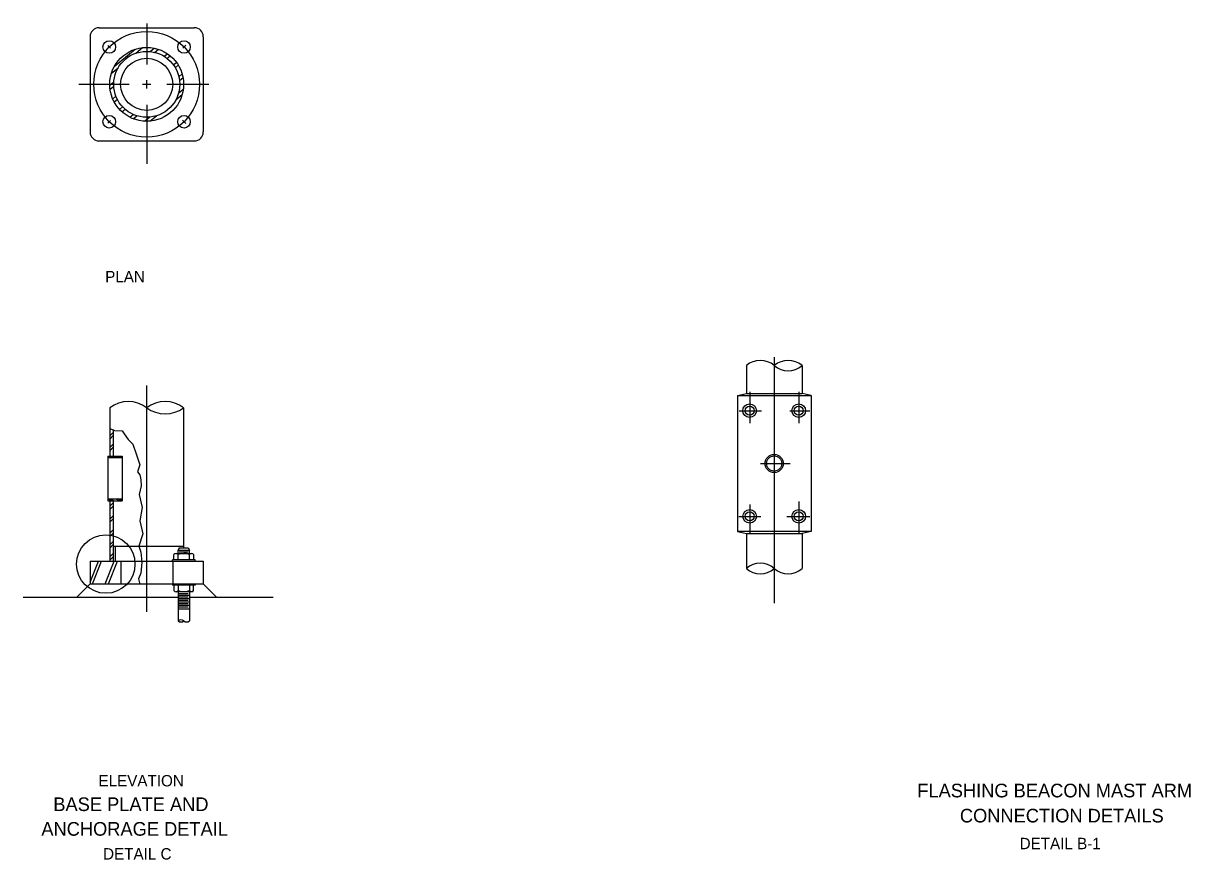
# Model space of a CAD drawing. Extents: x -653 to -629.3, y 504.7 to 514.2.
# Drawn here: x -652.97 to -640.09, y 504.93 to 514.16 of the extents above; entities that cross this region are included whole.
import ezdxf

# ---------------------------------------------------------------- set-up
doc = ezdxf.new("R2010")
doc.units = 0
doc.layers.add('es_DETAIL', color=7, linetype='Continuous')
doc.layers.add('es_NO-PLOT', color=7, linetype='Continuous')

msp = doc.modelspace()

# ---------------------------------------------------------------- linework, layer by layer
at = {"layer": 'es_DETAIL'}
for p, q in [((-651.606, 514.158), (-651.606, 513.703)), ((-652.231, 514.01), (-652.231, 512.96)), ((-652.131, 514.11), (-651.081, 514.11)), ((-650.981, 514.01), (-650.981, 512.96)), ((-652.035, 513.914), (-652.004, 513.883)), ((-651.964, 513.681), (-651.732, 513.873)), ((-651.726, 513.828), (-651.652, 513.89)), ((-651.567, 513.847), (-651.522, 513.884)), ((-651.518, 513.838), (-651.477, 513.872)), ((-651.208, 513.883), (-651.173, 513.918)), ((-651.414, 513.794), (-651.378, 513.823)), ((-651.382, 513.771), (-651.347, 513.8)), ((-651.312, 513.699), (-651.278, 513.727)), ((-651.996, 513.606), (-651.921, 513.668)), ((-651.291, 513.667), (-651.257, 513.696)), ((-651.252, 513.569), (-651.215, 513.6)), ((-652.355, 513.485), (-651.801, 513.485)), ((-652.014, 513.477), (-651.969, 513.514)), ((-651.652, 513.485), (-651.561, 513.485)), ((-651.606, 513.439), (-651.606, 513.53)), ((-651.385, 513.485), (-650.921, 513.485)), ((-651.245, 513.527), (-651.205, 513.559)), ((-652.01, 513.431), (-651.969, 513.465)), ((-651.981, 513.325), (-651.946, 513.354)), ((-651.285, 513.314), (-651.214, 513.373)), ((-651.256, 513.387), (-651.202, 513.432)), ((-651.964, 513.29), (-651.93, 513.318)), ((-651.905, 513.208), (-651.872, 513.236)), ((-651.606, 513.259), (-651.606, 512.609)), ((-652.036, 513.055), (-652.006, 513.085)), ((-651.879, 513.181), (-651.844, 513.21)), ((-651.793, 513.122), (-651.755, 513.153)), ((-651.754, 513.105), (-651.715, 513.138)), ((-651.63, 513.078), (-651.576, 513.122)), ((-651.57, 513.079), (-651.499, 513.137)), ((-651.21, 513.089), (-651.173, 513.052)), ((-652.131, 512.86), (-651.081, 512.86)), ((-644.99, 510.381), (-644.99, 510.072)), ((-644.375, 510.381), (-644.375, 510.072)), ((-651.605, 507.666), (-651.605, 510.163)), ((-645.089, 510.051), (-644.99, 510.072)), ((-645.089, 510.051), (-644.276, 510.051)), ((-645.089, 510.051), (-645.089, 508.551)), ((-644.99, 510.072), (-644.375, 510.072)), ((-644.953, 510.093), (-644.953, 509.747)), ((-644.412, 510.093), (-644.412, 509.747)), ((-644.276, 510.051), (-644.375, 510.072)), ((-644.276, 510.051), (-644.276, 508.551)), ((-652.014, 509.916), (-652.014, 509.687)), ((-651.198, 509.916), (-651.198, 509.452)), ((-645.069, 509.884), (-644.822, 509.884)), ((-644.511, 509.884), (-644.288, 509.884)), ((-652.013, 509.687), (-652.013, 509.383)), ((-652.012, 509.607), (-651.974, 509.644)), ((-652.012, 509.571), (-651.974, 509.609)), ((-651.975, 509.675), (-651.975, 509.383)), ((-652.013, 509.478), (-651.975, 509.516)), ((-652.013, 509.442), (-651.975, 509.48)), ((-652.034, 509.383), (-652.034, 508.89)), ((-652.034, 509.383), (-651.876, 509.383)), ((-652.034, 509.366), (-651.876, 509.366)), ((-652.033, 509.383), (-651.993, 509.366)), ((-652.009, 509.383), (-651.965, 509.366)), ((-651.948, 509.383), (-651.903, 509.366)), ((-651.919, 509.383), (-651.876, 509.368)), ((-651.876, 509.383), (-651.876, 508.89)), ((-651.198, 509.452), (-651.198, 508.372)), ((-644.835, 509.301), (-644.508, 509.301)), ((-652.034, 508.91), (-651.876, 508.91)), ((-652.034, 508.91), (-651.995, 508.89)), ((-652.034, 508.89), (-651.876, 508.89)), ((-652.013, 508.89), (-652.013, 508.223)), ((-652.013, 508.829), (-651.976, 508.867)), ((-652.01, 508.91), (-651.965, 508.89)), ((-651.975, 508.89), (-651.975, 508.223)), ((-651.948, 508.91), (-651.904, 508.89)), ((-651.919, 508.91), (-651.876, 508.891)), ((-644.953, 508.85), (-644.953, 508.531)), ((-644.412, 508.881), (-644.412, 508.532)), ((-652.013, 508.794), (-651.976, 508.831)), ((-652.013, 508.687), (-651.975, 508.725)), ((-645.073, 508.718), (-644.829, 508.718)), ((-644.542, 508.718), (-644.291, 508.717)), ((-652.013, 508.652), (-651.976, 508.689)), ((-652.013, 508.531), (-651.975, 508.569)), ((-652.013, 508.496), (-651.975, 508.533)), ((-644.276, 508.551), (-645.089, 508.551)), ((-645.089, 508.551), (-644.99, 508.53)), ((-644.99, 508.53), (-644.375, 508.53)), ((-644.99, 508.53), (-644.99, 508.142)), ((-644.276, 508.551), (-644.375, 508.53)), ((-644.375, 508.53), (-644.375, 508.142)), ((-652.013, 508.404), (-651.975, 508.441)), ((-652.013, 508.368), (-651.975, 508.406)), ((-651.975, 508.39), (-651.692, 508.39)), ((-651.955, 508.39), (-651.955, 508.223)), ((-651.692, 508.39), (-651.198, 508.39)), ((-651.247, 508.372), (-651.259, 508.346)), ((-651.259, 508.238), (-651.259, 508.346)), ((-651.259, 508.346), (-651.134, 508.346)), ((-651.247, 508.372), (-651.147, 508.372)), ((-651.247, 508.328), (-651.147, 508.328)), ((-651.147, 508.372), (-651.134, 508.346)), ((-651.134, 508.238), (-651.134, 508.346)), ((-652.231, 508.223), (-650.981, 508.223)), ((-652.231, 508.223), (-652.231, 507.973)), ((-652.231, 507.993), (-652.139, 508.223)), ((-652.205, 507.973), (-652.105, 508.223)), ((-652.063, 507.973), (-651.963, 508.223)), ((-652.028, 507.973), (-651.928, 508.223)), ((-652.013, 508.27), (-651.975, 508.308)), ((-652.013, 508.234), (-651.975, 508.272)), ((-651.892, 508.223), (-651.892, 507.973)), ((-651.32, 508.223), (-651.32, 508.238)), ((-651.071, 508.238), (-651.32, 508.238)), ((-651.319, 508.223), (-651.319, 507.973)), ((-651.305, 508.238), (-651.305, 508.297)), ((-651.283, 508.309), (-651.112, 508.309)), ((-651.088, 508.297), (-651.088, 508.238)), ((-651.071, 508.223), (-651.071, 508.238)), ((-650.981, 508.223), (-650.981, 507.973)), ((-652.231, 507.973), (-652.378, 507.826)), ((-652.231, 507.973), (-650.981, 507.973)), ((-651.32, 507.973), (-651.32, 507.958)), ((-651.071, 507.958), (-651.32, 507.958)), ((-651.305, 507.958), (-651.305, 507.899)), ((-651.259, 507.958), (-651.259, 507.565)), ((-651.134, 507.958), (-651.134, 507.565)), ((-651.088, 507.898), (-651.088, 507.958)), ((-651.071, 507.973), (-651.071, 507.958)), ((-650.981, 507.973), (-650.834, 507.826)), ((-652.967, 507.826), (-651.259, 507.826)), ((-651.283, 507.887), (-651.112, 507.887)), ((-651.259, 507.849), (-651.134, 507.849)), ((-651.259, 507.812), (-651.134, 507.812)), ((-651.247, 507.868), (-651.147, 507.868)), ((-651.247, 507.83), (-651.147, 507.83)), ((-651.134, 507.826), (-650.21, 507.826)), ((-651.259, 507.774), (-651.134, 507.774)), ((-651.259, 507.736), (-651.134, 507.736)), ((-651.259, 507.699), (-651.134, 507.699)), ((-651.247, 507.793), (-651.147, 507.793)), ((-651.247, 507.755), (-651.147, 507.755)), ((-651.247, 507.718), (-651.147, 507.718))]:
    msp.add_line(p, q, dxfattribs=at)
for points in [[(-644.683, 510.476), (-644.683, 507.759)], [(-652.013, 509.687), (-651.962, 509.666), (-651.875, 509.66), (-651.854, 509.629), (-651.81, 509.566), (-651.76, 509.514), (-651.717, 509.398), (-651.683, 509.286), (-651.707, 509.209), (-651.68, 509.175), (-651.67, 509.122), (-651.667, 509.056), (-651.689, 508.96), (-651.655, 508.814), (-651.681, 508.668), (-651.649, 508.525), (-651.692, 508.39), (-651.67, 508.322), (-651.66, 508.213), (-651.669, 508.092), (-651.695, 508.027), (-651.682, 507.971)]]:
    msp.add_lwpolyline(points, dxfattribs=at)
for centre, radius in [((-651.606, 513.485), 0.583), ((-652.019, 513.897), 0.069), ((-651.606, 513.485), 0.408), ((-651.194, 513.897), 0.069), ((-651.606, 513.485), 0.364), ((-651.606, 513.485), 0.287), ((-652.019, 513.072), 0.069), ((-651.194, 513.072), 0.069), ((-644.954, 509.884), 0.0753), ((-644.953, 509.884), 0.0502), ((-644.412, 509.884), 0.0753), ((-644.412, 509.884), 0.0502), ((-644.683, 509.301), 0.1), ((-644.683, 509.301), 0.0833), ((-644.953, 508.718), 0.0753), ((-644.953, 508.718), 0.0502), ((-644.953, 508.718), 0.0502), ((-644.412, 508.718), 0.0753), ((-644.412, 508.717), 0.0502), ((-644.412, 508.717), 0.0502), ((-652.057, 508.191), 0.322)]:
    msp.add_circle(centre, radius, dxfattribs=at)
for centre, radius, start, end in [((-652.131, 514.01), 0.1, 90, 180), ((-651.081, 514.01), 0.1, 0, 90), ((-652.131, 512.96), 0.1, 180, 270), ((-651.081, 512.96), 0.1, 270, 0), ((-644.836, 510.207), 0.232, 48.5672, 131.4328), ((-644.529, 510.207), 0.232, 48.5672, 131.4328), ((-644.529, 510.555), 0.232, 228.5672, 311.4328), ((-651.81, 509.644), 0.34, 53.2089, 126.7911), ((-651.402, 509.644), 0.34, 53.2089, 126.7911), ((-651.402, 510.189), 0.34, 233.2089, 306.7911), ((-651.282, 508.281), 0.0277, 34.0211, 145.235), ((-651.111, 508.28), 0.0286, 37.2379, 143.506), ((-644.836, 507.968), 0.232, 48.5672, 131.4328), ((-644.836, 508.316), 0.232, 228.5672, 311.4328), ((-644.529, 508.316), 0.232, 228.5672, 311.4328), ((-651.282, 507.914), 0.0277, 214.765, 325.9789), ((-651.111, 507.916), 0.0286, 216.494, 322.7621), ((-651.228, 507.53), 0.0465, 47.7782, 132.2262), ((-651.228, 507.599), 0.0465, 227.7738, 312.2218), ((-651.165, 507.599), 0.0465, 227.7738, 312.2218)]:
    msp.add_arc(centre, radius, start, end, dxfattribs=at)
for centre, major_axis, ratio, start_param, end_param in [((-651.194, 508.246), (-0.107, 0.002), 0.588677, 4.132162, 5.383651), ((-651.194, 507.95), (-0.107, -0.002), 0.588686, 0.899678, 2.151166)]:
    msp.add_ellipse(centre, major_axis=major_axis, ratio=ratio, start_param=start_param, end_param=end_param, dxfattribs=at)

# ---------------------------------------------------------------- texts
at = {"layer": 'es_NO-PLOT'}
for s, height, p in [('PLAN', 0.1255, (-652.064, 511.3)), ('ELEVATION', 0.1255, (-652.138, 505.738)), ('FLASHING BEACON MAST ARM', 0.15058, (-643.104, 505.617)), ('BASE PLATE AND', 0.15058, (-652.636, 505.466)), ('CONNECTION DETAILS', 0.15058, (-642.634, 505.34)), ('ANCHORAGE DETAIL', 0.15058, (-652.768, 505.194)), ('DETAIL B-1', 0.1255, (-641.975, 505.045)), ('DETAIL C', 0.1255, (-652.087, 504.931))]:
    msp.add_text(s, height=height, dxfattribs=at).set_placement(p)

doc.saveas('drawing.dxf')
